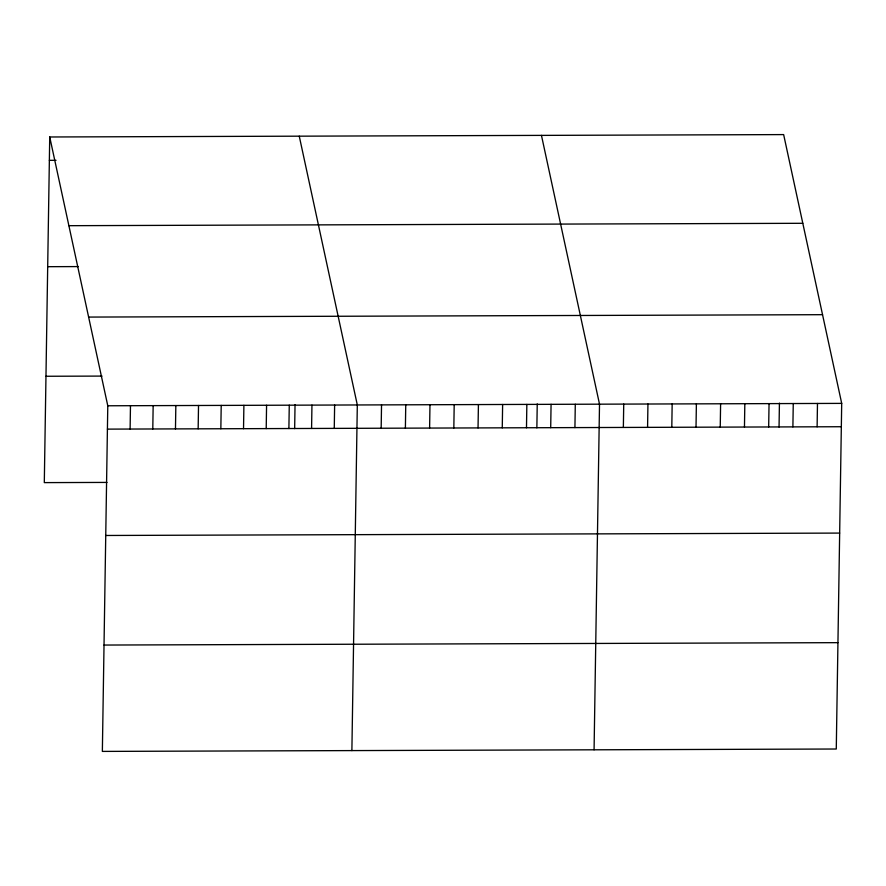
<?xml version="1.0" encoding="UTF-8"?>
<svg xmlns="http://www.w3.org/2000/svg" width="886" height="886" viewBox="0 0 886 886"><rect width="100%" height="100%" fill="white"/><g stroke="black" fill="none" stroke-linecap="round" stroke-linejoin="round"><path stroke-width="1.33" d="M49.727 136.987L107.782 405.777L102.355 751.406L836.273 749.013L841.7 403.385L783.645 134.594L49.727 136.987L44.3 482.615L107.018 482.416M130.109 429.045L130.475 405.699M152.791 428.979L153.156 405.633M175.472 428.902L175.838 405.555M198.154 428.824L198.519 405.478M220.847 428.758L221.212 405.411M243.528 428.68L243.894 405.334M266.21 428.602L266.575 405.256M288.891 428.536L289.268 405.19M294.661 428.625L295.038 404.692M311.584 428.459L311.95 405.112M334.266 428.381L334.631 405.035M351.886 750.597L357.313 404.968L299.258 136.178M381.168 428.226L381.534 404.88M405.389 428.148L405.755 404.802M429.61 428.071L429.976 404.725M453.831 427.993L454.197 404.647M478.041 427.916L478.418 404.57M502.262 427.838L502.628 404.492M526.483 427.761L526.849 404.415M536.861 427.838L537.237 403.905M550.704 427.672L551.07 404.326M574.925 427.595L575.291 404.249M594.074 749.8L599.512 404.171L541.457 135.381M623.356 427.44L623.733 404.094M647.577 427.362L647.943 404.016M671.798 427.285L672.164 403.938M696.019 427.207L696.385 403.861M720.24 427.118L720.606 403.783M744.462 427.041L744.827 403.695M768.671 426.963L769.048 403.617M779.049 427.041L779.425 403.119M792.892 426.886L793.258 403.54M817.113 426.808L817.479 403.462M49.361 160.333L56.039 160.311M68.886 225.686L802.805 223.294M47.689 266.686L78.378 266.586M88.622 317.077L822.54 314.685M45.972 376.262L102.012 376.085M107.782 405.777L841.7 403.385M107.416 429.123L841.335 426.731M105.744 535.476L839.662 533.084M104.027 645.052L837.946 642.66"/></g></svg>
